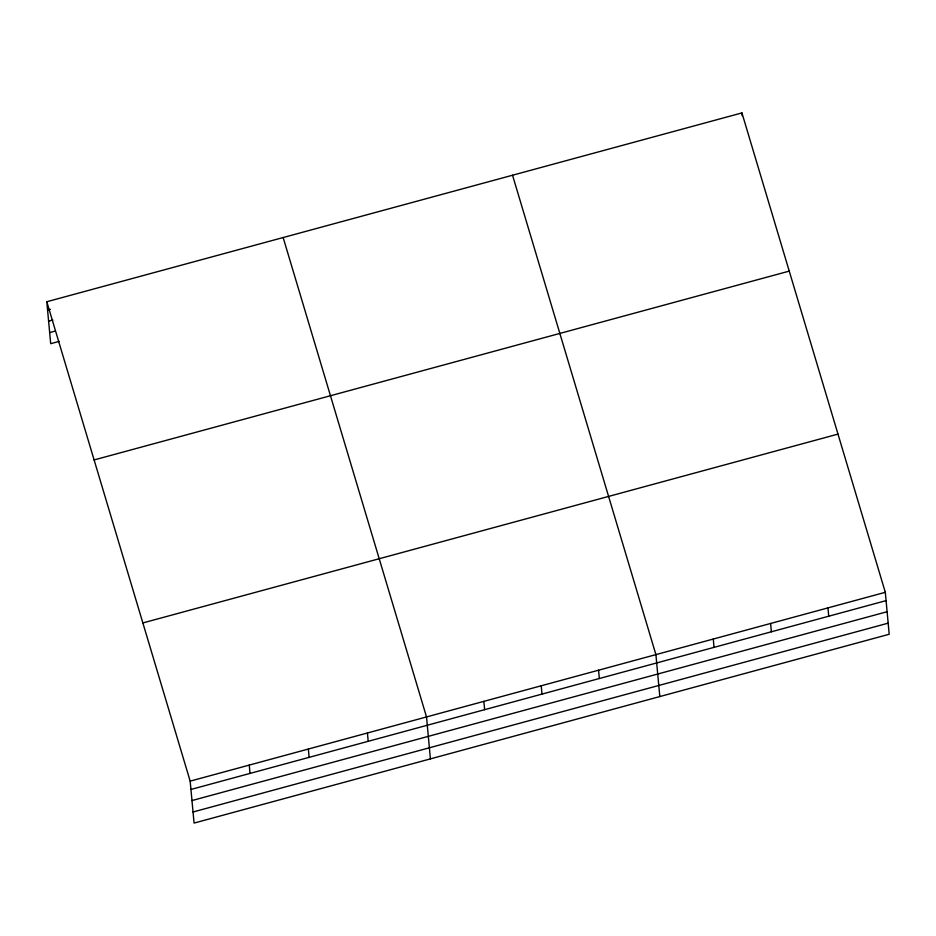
<?xml version="1.0" encoding="UTF-8"?>
<svg xmlns="http://www.w3.org/2000/svg" width="936" height="936" viewBox="0 0 936 936"><rect width="100%" height="100%" fill="white"/><g stroke="black" fill="none" stroke-linecap="round" stroke-linejoin="round"><path stroke-width="1.4" d="M46.8 301.743L741.932 112.917L885.304 592.312L889.2 634.257L194.068 823.083L190.172 781.139L46.8 301.743L50.696 343.688L59.132 341.394M47.572 310.062L50.38 309.301M48.602 321.153L52.825 320.007M49.666 332.596L55.294 331.063M94.115 459.939L789.247 271.112M142.857 622.943L838.001 434.105M190.172 781.139L885.304 592.312M190.944 789.457L886.076 600.631M191.974 800.561L887.106 611.723M193.038 811.992L888.17 623.165M512.542 175.231L655.914 654.627L659.81 696.571M283.152 237.545L426.524 716.941L430.408 758.885M827.962 607.885L828.734 616.204M741.932 112.917L742.189 115.69M770.609 623.47L771.381 631.788M713.267 639.042L714.039 647.361M598.56 670.199L599.332 678.518M541.219 685.784L541.991 694.102M483.865 701.356L484.637 709.675M367.427 732.993L368.199 741.312M308.342 749.034L309.114 757.353M249.257 765.086L250.029 773.405"/></g></svg>
